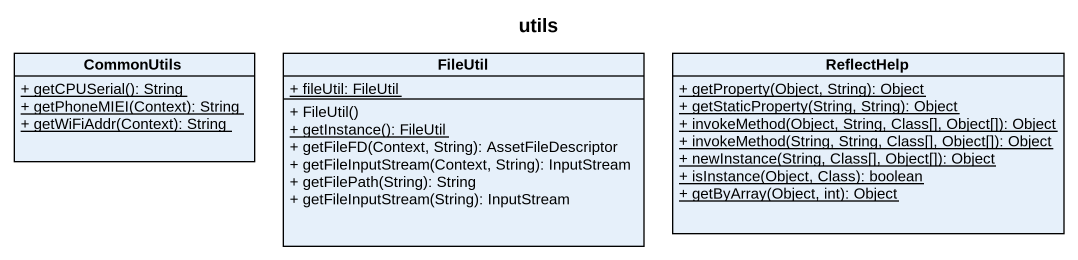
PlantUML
@startuml
title utils
hide circle
hide empty members
skinparam classAttributeIconSize 0
class CommonUtils {
  {static} + getCPUSerial(): String
  {static} + getPhoneMIEI(Context): String
  {static} + getWiFiAddr(Context): String
}
class FileUtil {
  {static} + fileUtil: FileUtil
  + FileUtil()
  {static} + getInstance(): FileUtil
  + getFileFD(Context, String): AssetFileDescriptor
  + getFileInputStream(Context, String): InputStream
  + getFilePath(String): String
  + getFileInputStream(String): InputStream
}
class ReflectHelp {
  {static} + getProperty(Object, String): Object
  {static} + getStaticProperty(String, String): Object
  {static} + invokeMethod(Object, String, Class[], Object[]): Object
  {static} + invokeMethod(String, String, Class[], Object[]): Object
  {static} + newInstance(String, Class[], Object[]): Object
  {static} + isInstance(Object, Class): boolean
  {static} + getByArray(Object, int): Object
}
@enduml
